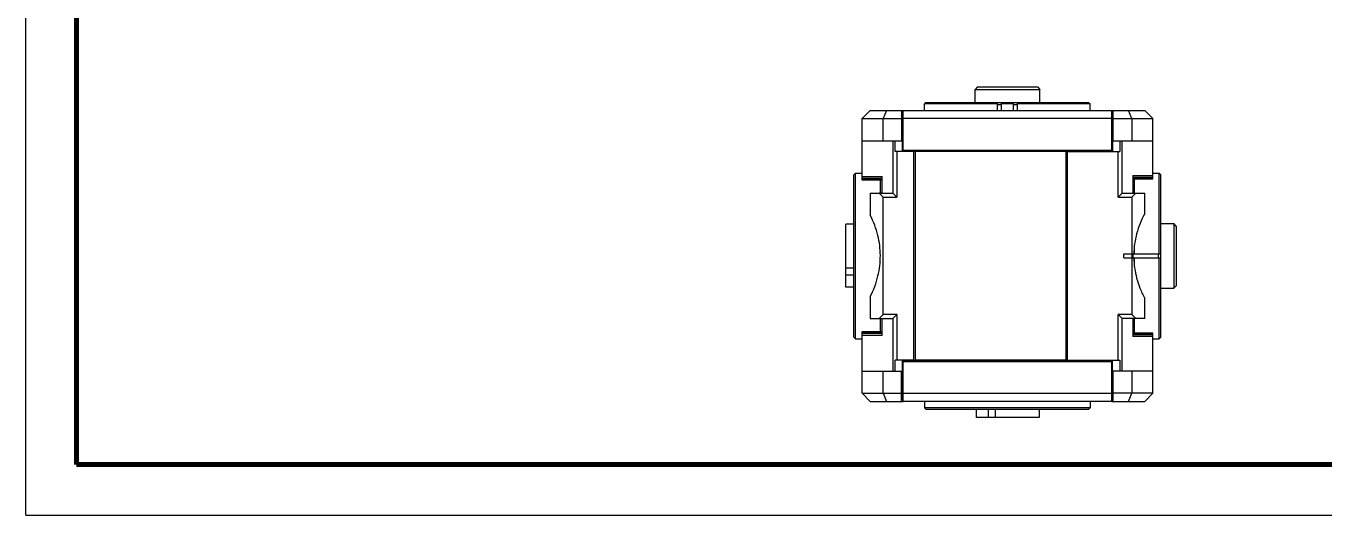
# Model space of a CAD drawing. Header units: millimetres. Extents: x 7 to 417, y 7 to 293.
# Drawn here: x 7.1 to 190.8, y 7.1 to 76.3 of the extents above; entities that cross this region are included whole.
import ezdxf

# ---------------------------------------------------------------- set-up
doc = ezdxf.new("R2010")
doc.units = ezdxf.units.MM
doc.header["$LTSCALE"] = 23.335714
doc.layers.get('0').update_dxf_attribs({"linetype": 'CONTINUOUS'})
doc.layers.add('02___PRT_ALL_AXES', color=7, linetype='CONTINUOUS')
doc.layers.add('7_ALL_FEATURES', color=7, linetype='CONTINUOUS')

msp = doc.modelspace()

# ---------------------------------------------------------------- linework, layer by layer
at = {"color": 7, "linetype": 'Continuous'}
for p, q in [((7.143, 7.143), (7.143, 292.857)), ((141.777, 67.668), (141.434, 67.325)), ((141.434, 65.496), (141.434, 67.325)), ((141.434, 67.325), (150.577, 67.325)), ((141.777, 67.668), (150.234, 67.668)), ((150.234, 67.668), (150.577, 67.325)), ((150.577, 65.496), (150.577, 67.325)), ((125.434, 63.21), (126.577, 64.353)), ((126.577, 64.353), (131.263, 64.353)), ((128.879, 64.353), (128.406, 63.21)), ((131.034, 64.353), (131.034, 60.068)), ((131.263, 58.753), (131.263, 64.353)), ((134.52, 65.496), (134.292, 65.268)), ((134.292, 64.353), (134.292, 65.268)), ((144.577, 65.268), (134.292, 65.268)), ((134.52, 65.496), (157.492, 65.496)), ((144.577, 64.353), (144.577, 65.496)), ((145.149, 65.153), (144.577, 65.153)), ((145.149, 64.353), (145.149, 65.496)), ((146.863, 65.268), (145.149, 65.268)), ((146.863, 64.353), (146.863, 65.496)), ((147.434, 65.153), (146.863, 65.153)), ((147.434, 64.353), (147.434, 65.496)), ((157.72, 65.268), (147.434, 65.268)), ((157.492, 65.496), (157.72, 65.268)), ((157.72, 64.353), (157.72, 65.268)), ((160.749, 58.753), (160.749, 64.353)), ((160.749, 64.353), (165.434, 64.353)), ((160.977, 60.068), (160.977, 64.353)), ((163.606, 63.21), (163.133, 64.353)), ((165.434, 64.353), (166.577, 63.21)), ((125.434, 54.483), (125.434, 63.21)), ((125.434, 63.21), (131.034, 63.21)), ((128.406, 60.068), (128.406, 63.21)), ((131.034, 64.125), (131.263, 64.125)), ((131.034, 63.116), (131.263, 63.116)), ((131.149, 58.639), (131.149, 64.125)), ((160.749, 64.125), (160.977, 64.125)), ((160.749, 63.116), (160.977, 63.116)), ((160.863, 64.125), (160.863, 58.639)), ((160.977, 63.21), (166.577, 63.21)), ((163.606, 63.21), (163.606, 60.068)), ((166.577, 54.638), (166.577, 63.21)), ((125.434, 60.068), (131.034, 60.068)), ((129.777, 60.068), (129.777, 52.639)), ((130.12, 58.525), (130.12, 60.068)), ((160.977, 60.068), (166.577, 60.068)), ((161.892, 60.068), (161.892, 58.525)), ((162.234, 52.639), (162.234, 60.068)), ((132.749, 58.525), (130.12, 58.525)), ((130.349, 58.525), (130.349, 52.068)), ((131.149, 58.639), (160.863, 58.639)), ((131.263, 58.753), (160.749, 58.753)), ((132.749, 28.925), (132.749, 58.639)), ((132.977, 28.925), (132.977, 58.639)), ((154.292, 58.525), (132.977, 58.525)), ((154.292, 28.925), (154.292, 58.639)), ((154.52, 28.925), (154.52, 58.639)), ((154.52, 58.525), (161.892, 58.525)), ((161.663, 52.068), (161.663, 58.525)), ((163.72, 55.164), (166.577, 55.164)), ((163.72, 55.164), (163.72, 52.639)), ((166.577, 55.496), (167.492, 55.496)), ((167.492, 44.068), (167.492, 55.496)), ((167.72, 55.268), (167.492, 55.496)), ((167.72, 32.296), (167.72, 55.268)), ((125.434, 55.021), (128.292, 55.021)), ((125.434, 54.773), (128.292, 54.773)), ((128.292, 54.546), (125.434, 54.546)), ((128.292, 54.483), (125.434, 54.483)), ((128.292, 52.644), (128.292, 55.021)), ((163.72, 54.923), (166.577, 54.923)), ((166.577, 54.699), (163.72, 54.699)), ((166.577, 54.638), (163.72, 54.638)), ((163.949, 54.638), (163.949, 52.639)), ((126.577, 52.639), (126.577, 49.544)), ((126.577, 52.639), (129.777, 52.639)), ((128.292, 52.645), (127.834, 52.645)), ((128.406, 52.068), (127.834, 52.639)), ((128.406, 35.496), (128.406, 52.068)), ((128.406, 52.068), (130.349, 52.068)), ((129.777, 52.639), (130.349, 52.068)), ((161.663, 52.068), (162.234, 52.639)), ((161.663, 52.068), (163.606, 52.068)), ((162.234, 52.639), (165.434, 52.639)), ((164.177, 52.639), (163.606, 52.068)), ((163.606, 52.068), (163.606, 44.068)), ((165.434, 49.782), (165.434, 52.639)), ((167.72, 48.353), (169.549, 48.353)), ((169.892, 48.01), (169.549, 48.353)), ((169.549, 48.353), (169.549, 39.21)), ((169.892, 48.01), (169.892, 39.553)), ((163.949, 45.086), (163.949, 44.068)), ((162.463, 44.068), (163.881, 44.068)), ((162.463, 43.496), (162.463, 44.068)), ((162.463, 43.496), (167.72, 43.496)), ((163.606, 43.496), (163.606, 35.496)), ((163.911, 44.068), (167.72, 44.068)), ((163.949, 43.496), (163.949, 42.504)), ((167.377, 43.496), (167.377, 44.068)), ((167.492, 32.068), (167.492, 43.496)), ((167.72, 39.21), (169.549, 39.21)), ((169.892, 39.553), (169.549, 39.21)), ((126.577, 38.02), (126.577, 34.925)), ((165.434, 34.925), (165.434, 37.781)), ((126.577, 34.925), (129.777, 34.925)), ((127.834, 34.925), (128.406, 35.496)), ((127.834, 34.919), (128.292, 34.919)), ((128.292, 32.543), (128.292, 34.919)), ((130.349, 35.496), (128.406, 35.496)), ((130.349, 35.496), (129.777, 34.925)), ((129.777, 34.925), (129.777, 27.496)), ((130.349, 35.496), (130.349, 29.039)), ((163.606, 35.496), (161.663, 35.496)), ((162.234, 34.925), (161.663, 35.496)), ((161.663, 29.039), (161.663, 35.496)), ((165.434, 34.925), (162.234, 34.925)), ((162.234, 27.496), (162.234, 34.925)), ((163.606, 35.496), (164.177, 34.925)), ((163.72, 34.924), (163.72, 32.399)), ((163.949, 34.925), (163.949, 32.926)), ((125.434, 24.353), (125.434, 33.08)), ((125.434, 33.08), (128.292, 33.08)), ((125.434, 33.017), (128.292, 33.017)), ((128.292, 32.791), (125.434, 32.791)), ((128.292, 32.543), (125.434, 32.543)), ((163.72, 32.926), (166.577, 32.926)), ((163.72, 32.865), (166.577, 32.865)), ((166.577, 32.641), (163.72, 32.641)), ((166.577, 32.399), (163.72, 32.399)), ((166.577, 24.353), (166.577, 32.926)), ((166.577, 32.068), (167.492, 32.068)), ((167.72, 32.296), (167.492, 32.068)), ((130.12, 27.496), (130.12, 29.039)), ((132.749, 29.039), (130.12, 29.039)), ((131.149, 23.439), (131.149, 28.925)), ((160.863, 28.925), (131.149, 28.925)), ((131.263, 23.21), (131.263, 28.81)), ((160.863, 28.81), (131.263, 28.81)), ((154.292, 29.039), (132.977, 29.039)), ((154.52, 29.039), (161.892, 29.039)), ((160.749, 23.21), (160.749, 28.81)), ((160.863, 28.796), (160.749, 28.796)), ((160.863, 23.439), (160.863, 28.925)), ((161.892, 29.039), (161.892, 27.496)), ((125.434, 27.496), (131.034, 27.496)), ((128.406, 24.353), (128.406, 27.496)), ((131.034, 23.21), (131.034, 27.496)), ((166.577, 27.496), (160.977, 27.496)), ((160.977, 23.21), (160.977, 27.496)), ((163.606, 27.496), (163.606, 24.353)), ((126.577, 23.21), (125.434, 24.353)), ((125.434, 24.353), (131.034, 24.353)), ((128.406, 24.353), (128.879, 23.21)), ((131.034, 24.448), (131.263, 24.448)), ((160.749, 24.448), (160.977, 24.448)), ((166.577, 24.353), (160.977, 24.353)), ((163.133, 23.21), (163.606, 24.353)), ((166.577, 24.353), (165.434, 23.21)), ((126.577, 23.21), (131.263, 23.21)), ((131.034, 23.439), (131.263, 23.439)), ((160.749, 23.439), (160.977, 23.439)), ((160.749, 23.21), (165.434, 23.21)), ((7.143, 7.143), (417.143, 7.143))]:
    msp.add_line(p, q, dxfattribs=at)
at = {"color": 7, "linetype": 'Continuous', "const_width": 0.714}
for points in [[(14.286, 285.714), (14.286, 14.286)], [(14.286, 14.286), (410, 14.286)]]:
    msp.add_lwpolyline(points, dxfattribs=at)
at = {"color": 7, "linetype": 'Continuous'}
for points, knots in [([(165.434, 49.782), (164.933, 48.881), (164.182, 47.014), (163.903, 45.025), (163.881, 44.068)], [0, 0, 0, 0, 0.5184051, 1, 1, 1, 1]), ([(128.02, 43.842), (128.017, 44.316), (127.957, 45.273), (127.695, 46.709), (127.248, 48.149), (126.824, 49.083), (126.577, 49.544)], [0, 0, 0, 0, 0.2396123, 0.4836016, 0.7358719, 1, 1, 1, 1]), ([(126.577, 38.02), (127.07, 38.942), (127.793, 40.849), (128.025, 42.872), (128.02, 43.842)], [0, 0, 0, 0, 0.5185485, 1, 1, 1, 1]), ([(163.881, 43.496), (163.893, 43.02), (163.97, 42.059), (164.259, 40.62), (164.734, 39.176), (165.178, 38.242), (165.434, 37.781)], [0, 0, 0, 0, 0.2389203, 0.4827617, 0.7352909, 1, 1, 1, 1])]:
    msp.add_open_spline(points, degree=3, knots=knots, dxfattribs=at)
at = {"layer": '02___PRT_ALL_AXES', "color": 7, "linetype": 'Continuous'}
for p, q in [((124.52, 55.496), (125.434, 55.496)), ((123.149, 39.371), (123.149, 48.26)), ((124.292, 48.26), (123.149, 48.26)), ((124.292, 42.038), (123.149, 42.038)), ((124.292, 41.048), (123.149, 41.048)), ((124.52, 32.068), (125.434, 32.068)), ((143.272, 22.068), (143.272, 20.925)), ((144.262, 22.068), (144.262, 20.925)), ((150.484, 22.068), (150.484, 20.925)), ((150.484, 20.925), (141.595, 20.925))]:
    msp.add_line(p, q, dxfattribs=at)
at = {"layer": '7_ALL_FEATURES', "color": 7, "linetype": 'Continuous'}
for p, q in [((131.263, 64.353), (160.749, 64.353)), ((160.749, 63.21), (131.263, 63.21)), ((124.292, 55.268), (124.52, 55.496)), ((124.292, 32.296), (124.292, 55.268)), ((124.52, 32.068), (124.52, 55.496)), ((128.063, 52.645), (128.063, 54.483)), ((163.606, 44.068), (163.606, 43.496)), ((163.72, 44.068), (163.72, 43.496)), ((124.292, 39.371), (123.149, 39.371)), ((128.063, 33.08), (128.063, 34.919)), ((124.292, 32.296), (124.52, 32.068)), ((131.263, 24.353), (160.749, 24.353)), ((160.749, 23.21), (131.263, 23.21)), ((134.292, 23.21), (134.292, 22.296)), ((134.52, 22.068), (134.292, 22.296)), ((157.72, 22.296), (134.292, 22.296)), ((157.492, 22.068), (134.52, 22.068)), ((141.595, 22.068), (141.595, 20.925)), ((157.492, 22.068), (157.72, 22.296)), ((157.72, 23.21), (157.72, 22.296))]:
    msp.add_line(p, q, dxfattribs=at)

doc.saveas('drawing.dxf')
